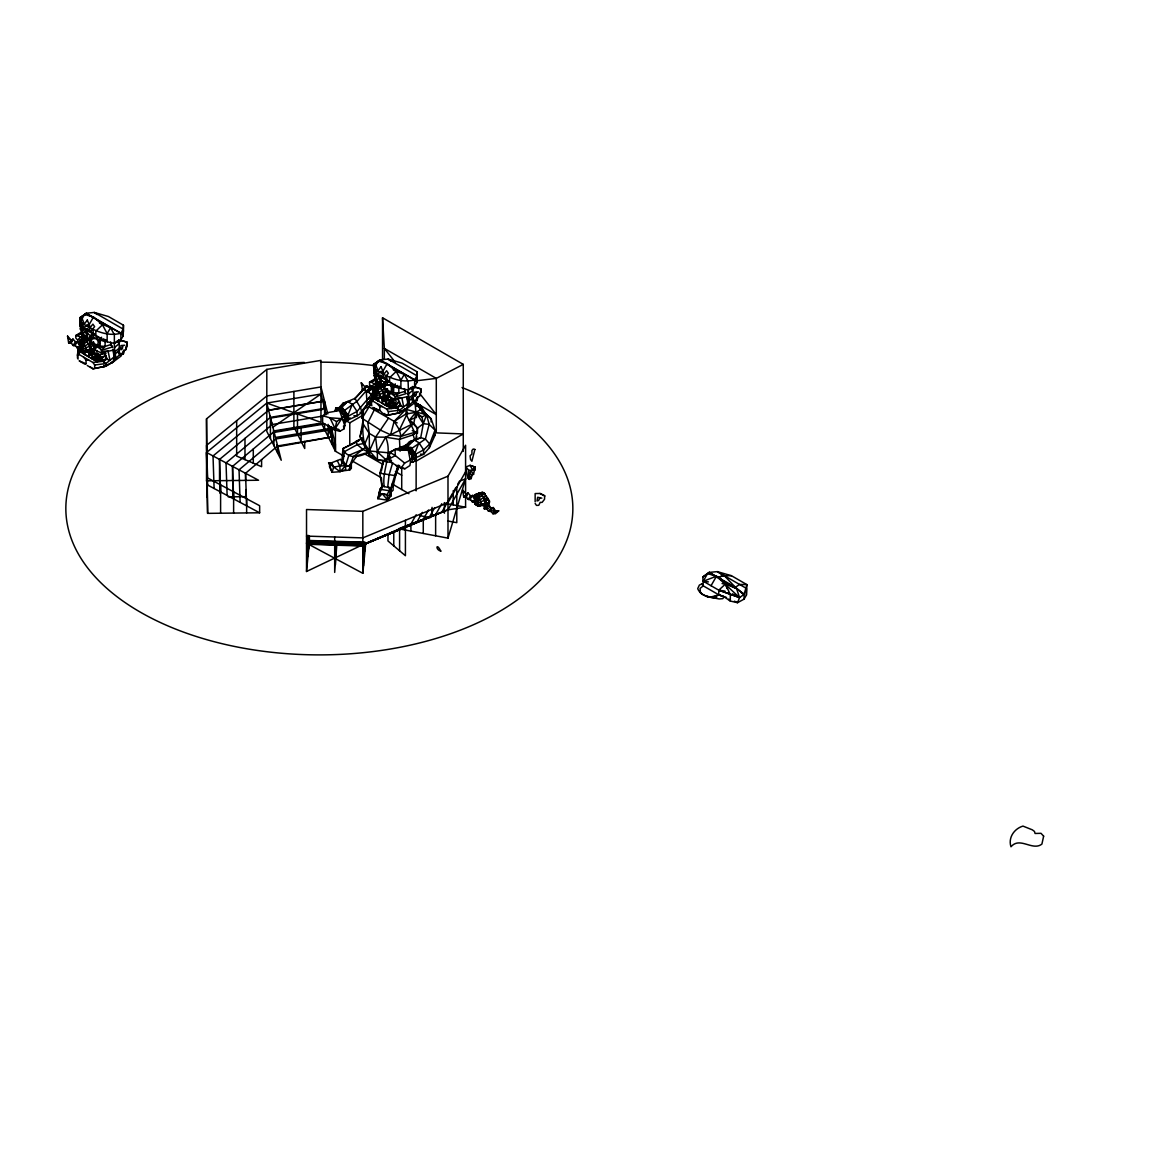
<?xml version="1.0" encoding="UTF-8"?>
<svg xmlns="http://www.w3.org/2000/svg" width="1166" height="1166" viewBox="0 0 1166 1166"><rect width="100%" height="100%" fill="white"/><g stroke="black" fill="none" stroke-linecap="round" stroke-linejoin="round"><path stroke-width="1.5" d="M123.465 325.212L123.202 335.823L120.856 333.214L86.371 313.771L79.813 317.808L80.279 326.699L107.155 341.798L114.355 343.416L120.9 339.933L123.202 335.823L123.465 325.212L108.423 316.525L94.315 312.459L86.24 313.217L79.813 317.808L80.279 326.699M97.142 314.499L94.315 312.459L123.217 329.147L120.856 333.214C106.558 337.222 92.129 329.672 80.294 322.093L84.491 314.426L93.484 317.021L102.491 324.833L107.155 333.593L107.155 341.798L105.698 339.568M112.461 346.783L110.726 344.626L110.668 341.973M114.355 343.416L114.355 334.744L110.581 327.748L99.489 323.099M344.028 456.197L335.414 451.227L335.414 430.269M417.209 371.837L416.932 382.448L414.6 379.839L380.116 360.396L373.557 364.433L374.009 373.324L400.9 388.424L408.1 390.042L414.63 386.558L416.932 382.448L417.209 371.837L402.153 363.151L388.059 359.084L379.985 359.842L373.557 364.433L374.009 373.324M390.872 361.125L388.059 359.084L416.962 375.773L414.6 379.839C400.302 383.847 385.873 376.297 374.038 368.718L378.221 361.052L387.229 363.646L396.236 371.458L400.9 380.218L400.9 388.424L399.428 386.194M404.413 388.599L405.506 392.534L404.471 391.251M89.913 341.172L89.913 339.845L87.392 338.388L82.48 339.845L79.9 344.32L79.638 349.742L84.987 354.624L97.623 361.926L79.696 351.578M383.658 387.797L383.658 386.471L381.136 385.013L376.224 386.471L373.63 390.945L373.382 396.367L376.356 398.583L383.352 397.533L385.931 398.976L386.281 396.44L383.22 392.111L385.64 390.275L388.205 393.889L387.899 396.017L386.675 396.294M484.969 495.084L484.969 493.757L482.447 492.3L477.535 493.757L474.941 498.232L474.693 503.654L477.666 505.869L484.662 504.82L487.242 506.263L487.592 503.727L484.531 499.398L486.951 497.561L489.516 501.176L489.21 503.304L487.986 503.581M92.901 342.09L93.892 342.95L93.601 341.944M322.632 415.737L329.905 417.792L335.108 428.636L336.653 421.626L344.364 416.218L339.525 410.549L327.879 412.575L322.632 415.737L322.603 422.762L328.899 426.45L338.912 429.511L339.787 431.303L343.912 428.942L344.815 425.692L344.364 416.218L345.806 412.589L342.308 407.779L335.735 407.983L335.371 411M731.417 575.698L724.13 575.742L717.323 571.631L709.234 572.389L702.821 576.981L703.273 585.871L700.066 588.407L700.445 592.882C705.401 596.992 713.271 598.566 718.883 594.864L723.926 596.7L730.31 601.058L737.539 602.691L744.068 599.135L746.415 595.112L746.91 584.632L731.417 575.698L717.323 571.631L746.444 588.422L746.415 595.112M744.068 599.135L744.083 594.339L746.91 584.632L739.623 584.414L735.382 587.285L728.692 584.982M95.831 335.677L95.845 331.071L102.491 324.833M389.575 382.302L389.59 377.697L396.236 371.458L404.325 374.359L408.1 381.355L408.77 401.046L407.444 401.162L406.817 396.615M711.508 596.89L718.766 594.806L718.781 590.185L725.485 584.006L736.577 588.641L744.083 594.339L739.565 597.604L737.539 602.691L734.391 601.146M307.941 542.846L307.97 535.252M347.818 545.12L364.171 545.644L364.215 544.172L423.273 519.278L428.549 510.008M364.871 544.93L364.987 543.72L410.913 524.015L416.189 514.745M94.431 348.488L91.895 343.649L89.476 345.486L92.537 349.815L92.187 352.351L90.715 352.686L88.878 351.112L85.439 351.636L89.607 350.908L92.187 352.351L94.431 348.488L92.522 351.272L89.84 349.727L81.882 351.039L79.638 349.742L79.9 344.32L82.48 339.845L87.392 338.388L87.246 329.832L94.446 333.986L90.569 335.589L87.654 333.899L86.415 330.561M384.226 486.703C381.544 469.883 393.044 454.099 385.64 437.192L411.729 424.337M465.584 471.793L447.992 502.721L362.83 537.89L306.527 536.098L307.256 535.675L307.154 544.26L363.442 546.052L363.5 544.595L435.632 514.541L441.797 503.712M308.801 540.441L308.728 541.636L308.786 540.456L365.089 542.248L364.943 543.75M306.862 542.409L306.906 541.607L306.862 543.065L363.194 544.77L441.812 512.165L452.364 493.612M306.935 542.277L306.877 543.05M307.576 542.001L307.635 541.184L363.938 542.977L363.879 544.449L429.452 516.917L434.729 507.633M307.649 541.855L307.591 542.686L307.649 541.184M363.151 544.216L363.224 544.085M381.238 384.94L380.99 376.458L388.176 380.612L384.314 382.215L381.399 380.524L380.145 377.186M81.416 342.731L80.279 340.647L78.632 341.784L79.827 345.894L77.466 341.492L75.163 342.352L73.094 345.486L70.878 342.644L68.663 342.964L67.541 336.114L71.898 341.07M382.39 385.742L386.835 391.368L384.649 393.408L383.454 392.723L375.612 396.425L373.382 395.128L377.813 385.8L379.329 386.106L382.433 390.056L383.585 396.353L383.381 397.519L376.356 398.583L373.382 396.367L373.63 390.945L376.224 386.471L381.136 385.013M375.146 389.357L374.009 387.272L372.377 388.409L373.805 392.84M483.715 493.029L488.146 498.654L485.96 500.695L484.765 500.01L476.923 503.712L474.693 502.415L479.124 493.087L480.64 493.393L483.744 497.343L484.896 503.639L484.692 504.805L477.666 505.869L474.693 503.654L474.941 498.232L477.535 493.757L482.447 492.3M476.457 496.643L475.32 494.559L473.688 495.696L475.116 500.127L472.522 495.404L470.219 496.264L468.134 499.398L465.934 496.556L466.225 494.049L468.062 493.014L471.749 497.11M79.798 346.929L79.9 344.32M373.543 393.554L373.688 394.604L373.63 390.945M412.414 456.926L410.199 460.104L404.631 463.077L395.347 455.585L394.997 449.376L408.275 450.236L415.694 460.599L412.414 456.926L412.196 462.348L415.694 460.599L416.189 455.615L411.102 447.496L404.894 446.695L403.188 450.178L394.997 449.376L390.114 452.495L388.322 459.36L392.388 463.106L401.119 468.091L404.937 468.747L409.907 465.569L410.607 461.066L412.196 462.348L415.694 460.599L415.023 453.763L411.102 447.496L410.17 448.152L404.894 446.695L405.141 448.006M486.295 495.856L477.36 501.569L475.13 500.287L475.713 497.124L478.031 496.847L480.363 499.806L481.062 505.388L479.153 505.942L475.436 504.572L474.941 498.232M364.186 545.63L364.171 544.595M273.806 430.808L273.762 431.697L273.748 430.575M331.494 436.944L331.333 435.486L331.275 436.303M307.882 542.788L308.057 540.864L364.666 542.569L364.594 544.041L417.093 521.654L422.369 512.37M363.923 542.992L363.909 544.347M364.652 542.569L364.637 543.939M372.26 395.055L371.998 398.437L367.115 404.515L366.226 390.741L357.277 401.046L344.116 410.724L341.973 411.962L338.359 409.878L334.744 411.321L335.371 410.126L340.501 408.639L347.628 401.541L354.916 398.378L363.981 388.584M535.15 501.817L535.15 493.553L540.018 493.466L544.682 495.652L544.537 499.267L542.103 502.386L540.179 502.357L538.794 505.301L536.506 505.417L535.15 503.479M307.328 542.642L307.343 541.286L363.646 543.079L363.617 544.522L363.646 543.094M308.334 542.132C308.174 539.231 309.092 543.269 306.527 543.181L362.83 573.308L365.716 543.312L306.527 571.5L306.527 509.527L362.83 511.335L447.992 476.165L465.584 445.237L465.584 493.043M364.346 544.026L364.36 542.671L364.244 544.449M341.769 462.538L342.95 448.589L358.807 440.631L342.95 448.589L344.378 451.708C350.806 459.856 361.212 456.052 368.908 452.262L362.874 449.42L357.306 444.64L355.849 441.418L361.431 438.882M83.573 336.42L82.771 335.458L83.398 336.726M377.216 383.366L376.516 382.084L377.318 383.046M400.113 451.213L399.457 439.393L400.987 436.361L412.05 424.905M119.894 353.079L121.424 354.77L123.392 353.925L124.048 350.31L125.739 349.756L126.03 346.419M413.624 399.705L415.154 401.395L417.122 400.55L417.792 396.936L419.469 396.367L419.76 393.044M415.868 457.67L423.608 454.332L429.38 447.642L429.7 444.027L435.02 430.123L431.143 418.783L412.298 401.002M90.073 340.924L90.409 337.368M307.97 549.419L308.436 544.668M306.527 571.5L309.121 544.507M364.156 545.309L364.273 544.143L364.273 558.31M123.392 353.925L123.771 350.252L121.424 354.77M417.122 400.55L417.515 396.877L415.154 401.395M471.589 474.868L471.21 478.556L469.242 479.401L467.712 477.696L465.861 466.954L470.073 465.351L475.072 467.085L473.556 474.373L471.866 474.941L470.131 473.411L470.729 470.452L475.072 470.248L474.693 466.691L472.536 469.854L470.073 465.351L475.072 467.085L473.994 469.388M387.71 487.228L389.021 475.189L392.68 462.683L383.41 461.27L379.839 473.236L382.025 486.703L377.799 498.684L387.739 500.214L390.887 495.885L390.872 488.015L393.117 486.033L398.204 465.249M307.897 542.496L308.086 540.922M391.849 487.169L390.858 488.015L390.887 495.885L382.186 493.67L377.799 498.684L380.058 489.297L382.302 486.178L390.872 488.015L393.117 486.033L393.117 490.259L390.872 492.227L387.739 500.214L382.186 493.67L378.819 494.02L380.058 489.297L382.302 486.178M340.574 407.969L345.806 412.589L347.614 419.775L344.961 422.69L347.614 419.775L348.182 415.125L342.308 407.779L335.735 407.983L339.525 410.549L344.815 425.692M77.422 358.108L78.413 347.628L77.422 355.047L78.064 359.143M371.75 400.055L372.158 394.254L371.152 401.672L371.808 405.768M86.269 336.945L85.41 339.904L80.279 340.647L81.707 340.997M119.18 339.947L119.355 350.893L113.7 354.537L112.956 349.144L113.423 350.062M412.91 386.573L413.085 397.519L408.77 401.046M342.833 462.815L344.378 451.708L357.306 444.64L363.224 443.634L365.22 447.584L353.371 456.678L349.727 465.788L349.727 470L339.947 471.224L345.646 469.869L345.646 465.657L348.838 455.338L362.874 449.42M422.005 412.079L426.552 414.732L423.331 423.71L417.486 428.199L415.781 439.946L420.722 437.687L425.371 439.043L429.7 444.027L423.608 449.872L412.166 456.023L412.166 459.564L413.668 459.083L413.668 455.323L409.762 449.318L405.855 447.059L401.308 449.755L405.855 447.059L409.485 448.458M115.026 354.42L114.253 343.387L117.533 340.778M386.077 461.182L377.449 459.972L369.782 455.542C360.6 442.366 362.874 424.293 363.442 409.149L371.167 399.326L368.383 403.669M408.727 401.017L407.983 390.012L411.277 387.404M81.197 347.016L85.584 339.481L89.709 346.098L90.904 346.783L93.091 344.742L89.913 339.845L87.1 340.924L81.197 347.016L81.853 342.702L84.083 339.175L88.66 338.65L88.66 340.443L92.668 343.445L99.212 345.5C101.69 340.239 93.892 335.75 89.884 338.825L89.316 337.193L94.023 334.467L101.063 339.612L100.043 340.938L96.297 338.81L98.367 336.799M383.658 386.471L380.845 387.549L374.927 393.642L375.598 389.327L377.857 390.639L379.81 394.516L379.752 398.102L377.842 398.655M484.969 493.757L482.156 494.836L476.238 500.928L476.909 496.614L479.153 497.911L476.923 504.951L484.896 503.639L487.563 505.184L489.487 502.386M70.762 342.658L71.17 340.151L73.021 339.102L76.694 343.198M363.136 420.081L360.075 436.638L363.224 443.634M97.667 345.223L98.265 341.857L96.516 338.431L91.662 338.971L91.371 342.002L82.305 347.672L80.075 346.375L81.853 342.702L84.098 343.999L86.065 347.891L86.007 351.476L82.626 351.957L81.882 349.8L84.112 344.014L82.99 342.935L80.658 343.212L79.638 348.503L81.882 349.8L89.709 346.098L89.17 354.872L91.342 354.464L93.717 350.879L96.02 354.391L93.397 357.204L91.342 354.464M481.062 505.388L481.121 501.803M87.246 365.526L92.93 368.806L105.946 366.182L113.335 361.883L113.962 354.493M383.439 413.566L386.675 415.431L399.69 412.808L407.08 408.508L407.706 401.119M471.866 474.941L471.21 478.556L468.834 474.402L468.732 470.204L465.861 466.954M86.065 347.891L86.007 351.476L82.626 351.957M384.984 388.57L376.05 394.283L373.82 393L374.403 389.838L375.598 389.327L377.842 390.625L375.612 397.664L383.585 396.353L386.252 397.897L388.176 395.099M379.752 398.102L379.81 394.516M77.422 355.047L79.157 354.522L80.192 348.955M371.152 401.672L372.901 401.148L373.922 395.58M80.643 327.107L80.279 328.987L81.926 330.167L81.678 334.759L84.141 338.125L87.392 339.714M92.056 335.079L91.516 337.892L92.901 338.373M385.8 381.705L385.261 384.518L383.046 385.057L383.046 383.818L387.753 381.093L394.808 386.238L393.787 387.564L391.178 385.392L385.261 384.518L390.26 385.057L391.295 386.208L391.412 391.834L388.497 391.222L385.101 388.628L384.663 386.354L386.646 384.999M397.664 411.89L397.664 413.303L404.923 408.96L405.928 409.353L406.132 414.061L414.324 431.77L417.486 433.344L417.486 428.199L413.77 423.462L415.941 412.312L414.994 402.547L405.783 409.455M329.891 428.418L330.109 429.919L329.891 428.418L275.715 437.439L275.672 438.256M330.109 429.919L275.934 438.941L275.715 437.439M416.131 440.15L416.816 436.74M94.023 334.467L93.353 337.746L94.723 338.155M122.911 345.836L122.313 348.78L121.016 349.771L120.914 345.573L124.718 345.223M387.753 381.093L387.097 384.372L388.453 384.78M416.656 392.461L416.058 395.405L414.761 396.396L414.644 392.199L418.463 391.849M381.384 471.035L383.41 461.27L387.884 457.874M82.188 332.019L82.582 330.444M375.933 378.644L376.327 377.055M412.283 430.618L415.3 432.163L400.987 436.361L390.581 434.772L394.152 421.349L405.943 409.368L426.552 414.732L429.175 424.351L425.371 439.043L410.694 449.158M465.584 496.585L465.584 507.21L447.992 509.804L398.553 528.766L447.992 538.138L465.584 478.876L459.404 481.237L457.64 484.342M349.13 468.703L349.727 470L351.345 468.368L351.345 463.587L349.727 465.788L345.646 465.657L342.41 463.15L340.603 459.244L331.683 462.756L329.424 466.546L332.091 472.288L328.608 462.727L331.683 462.756L333.68 467.056L332.091 472.288L340.166 471.705L345.646 465.657L349.727 465.788L356.359 456.751M99.606 346.025L96.443 346.477L95.685 348.94L94.548 348.765L94.621 344.276L89.913 342.702L99.518 348.24L101.486 350.354L101.486 352.832L95.554 350.485M393.35 392.636L390.187 393.102L389.415 395.551L388.293 395.391L388.351 390.901M370.773 401.57L363.442 409.149L361.868 413.784L362.058 418.317L380.539 430.167L390.581 434.772M467.712 477.696L470.131 473.411M398.043 465.321L390.887 488.073L393.146 486.105M125.739 349.756L127.254 345.617L126.875 342.061L122.255 340.72L118.043 342.323M419.469 396.367L420.999 392.242L420.62 388.686L416 387.345L411.787 388.948M338.096 408.727L342.921 403.29L347.628 401.541L352.336 404.267L347.104 417.224L345.588 417.588L343.183 416.204M414.309 454.784L418.9 442.701L414.192 439.976L409.499 441.725L401.308 449.755M103.92 365.264L103.92 366.678L113.335 361.883L115.507 356.271M407.08 408.508L404.923 408.96L407.08 408.508L409.251 402.897M381.049 472.667L379.839 473.236L394.502 475.509L395.711 474.926L399.574 465.482M374.286 409.878L367.815 422.821L369.243 433.402L364.594 444.508L369.782 455.542L373.105 455.964M387.739 500.214L387.01 494.705L390.872 488.015M374.927 393.642L379.329 386.106L382.39 385.276L382.39 387.068M476.238 500.928L480.64 493.393L483.715 492.562L483.715 494.355M388.555 418.128L375.612 437.075L369.462 450.98L369.782 455.542M429.38 447.642L435.02 435.253L435.02 430.123L429.175 424.351L423.331 423.71L415.941 412.312L406.132 414.061M400.987 436.361L399.413 429.919L407.561 412.983L405.943 409.368M376.05 394.283L377.857 390.639M477.36 501.569L479.168 497.926M539.771 498.115L538.59 500.491L536.987 500.957L537.657 497.27L541.84 498.144M395.711 472.696L398.714 466.837M268.559 408.639L268.442 409.645M715.516 576.485L709.365 572.943L707.485 573.599L703.287 581.266L718.781 590.185L739.565 597.604L736.577 588.641L718.591 578.263M416.728 431.741L413.158 434.845L399.457 439.393L385.64 437.192L377.318 451.869L377.449 459.972L384.343 460.439M71.476 341.813L70.864 342.877L68.663 342.964L71.17 340.151M365.206 388.438L364.594 389.502L362.407 389.59L361.271 382.74L365.643 387.695M362.058 418.317L371.765 402.387M454.128 490.522L455.891 487.432M465.584 478.876L447.992 509.804L362.83 544.974L306.527 543.181M466.517 495.725L465.904 496.789L463.718 496.876L462.581 490.026L466.954 494.982M88.048 326.553L93.484 317.021M381.778 373.178L387.229 363.646M711.041 585.726L716.492 576.193L721.667 580.041M81.124 331.348L82.334 329.22M374.854 377.973L376.079 375.846M107.155 333.593L110.581 327.748M400.9 380.218L404.325 374.359M70.878 342.644L73.021 339.102L72.117 340.661L68.896 338.883L67.541 336.114M103.789 338.825L105.115 341.638L105.115 346.419L99.926 346.04L99.926 339.976L101.588 337.251M397.533 385.45L398.845 388.263L398.845 393.044L393.671 392.665L393.671 386.602L395.332 383.876M75.44 345.967L73.094 345.486L75.134 345.107L77.466 341.492M368.879 391.732L371.211 388.118L373.718 392.796L371.05 394.647L368.879 391.732L366.824 392.111L364.623 389.269L364.914 386.762L366.751 385.727L370.438 389.823M470.496 499.864L468.134 499.398L470.19 499.019L472.522 495.404M385.086 401.089L387.462 397.504L389.765 401.017L387.127 403.83L385.086 401.089L382.914 401.498L382.608 397.737L383.585 396.353L379.912 397.227M335.108 428.636L341.755 418.638L329.905 417.792L336.653 421.626M391.543 460.337L388.322 459.36L390.231 456.518M367.334 404.383L361.795 412.575L357.029 415.898L345.588 421.13L343.183 419.745M89.767 354.77L93.717 350.879L94.49 353.473L96.02 354.391L98.163 353.619L99.999 356.781L103.643 356.971L100.32 359.886L97.813 359.784L95.597 356.913L93.397 357.204L95.729 357.671M350.033 417.763L345.588 421.13L345.588 417.588L357.029 411.438L371.371 394.851M383.512 401.381L387.462 397.504L388.234 400.098L389.765 401.017L391.907 400.244L393.744 403.407L397.387 403.596L394.064 406.511L391.557 406.409L389.342 403.538L387.127 403.83L389.473 404.296M484.823 508.668L488.773 504.791L491.075 508.303L488.437 511.116L486.397 508.376L484.225 508.784L483.919 505.024L484.896 503.639L481.223 504.514M401.119 468.091L404.631 463.077M82.086 335.75L78.574 339.058L79.696 340.195L84.885 338.65L82.057 335.721L81.853 329.818M81.999 323.069L81.474 327.427A20.23 11.675 60 0 1 93.557 334.409L92.828 328.943M375.744 369.695L375.204 374.053A20.23 11.675 60 0 1 387.287 381.034L386.573 375.569M80.075 346.375L81.868 342.717M82.305 347.672L84.098 343.999M373.82 393L375.612 389.342M475.13 500.287L476.923 496.629M95.729 357.073L99.999 356.781L97.813 359.784L103.643 356.971M389.459 403.698L393.744 403.407L391.557 406.409L397.387 403.596M498.698 510.883L492.868 513.696L495.375 513.798L498.698 510.883L495.054 510.693L492.868 513.696L490.653 510.825L488.437 511.116L490.784 511.582M338.359 409.878L339.291 408.625L343.198 410.884L347.104 416.889L347.104 420.649L344.495 420.518M363.442 409.149L368.689 406.657L370.875 403.728M489.516 501.176L487.592 503.727L484.837 502.138M95.597 356.913L98.163 353.619L99.285 356.883M389.342 403.538L391.907 400.244L393.744 403.407M490.653 510.825L493.218 507.531L495.054 510.693L493.218 507.531L491.075 508.303L489.545 507.385L488.773 504.791L486.397 508.376L488.467 508.391L484.225 508.784L486.251 506.569L483.919 505.024L480.479 505.548M414.644 439.874L413.158 434.845L415.3 432.163M328.608 462.727L333.68 467.056L339.831 466.065L342.41 463.15M362.407 389.59L366.751 385.727L364.623 389.269L362.407 389.59L365.497 389.517M463.718 496.876L468.062 493.014L465.934 496.556L463.718 496.876L466.808 496.803M82.407 331.086L84.55 328.71L82.145 326.874L80.775 329.308L84.754 335.75L87.159 337.193L84.55 328.71M376.152 377.697L378.294 375.335L375.875 373.499L374.519 375.933L378.498 382.375L380.903 383.818L378.294 375.335M105.115 346.419L101.486 350.354L112.577 346.914L110.668 344.582M398.845 393.044L395.23 396.979L395.23 399.457L387.535 396.09M354.799 398.903L362.859 390.348M724.99 591.118L718.781 590.185L739.565 597.604L716.492 576.193L707.485 573.599L705.59 575.567L709.234 572.389L735.382 587.285L744.083 594.339L741.051 592.43M407.08 447.074L414.192 439.976L420.722 437.687L423.331 423.71L421.961 416.962L415.941 412.312L409.441 420.051L417.486 428.199M413.158 434.845L415.723 432.338M392.097 383.425L390.042 385.436L393.787 387.564M115.347 358.618L119.355 355.018L119.355 351.724M407.75 406.438L413.099 401.643L413.099 398.349M404.923 448.312L408.552 450.397L409.762 449.318M245.545 480.377L245.545 473.294L277.625 445.951L331.8 436.929L328.185 429.7M275.876 438.897L239.045 469.825L240.123 502.371M232.544 480.523L232.544 466.356L274.025 431.653L323.113 423.477M432.688 437.206L435.02 435.253M219.529 480.669L219.529 459.419L270.41 417.355L324.585 408.319L324.585 401.235M327.792 413.959L320.971 386.937L266.81 395.974L206.528 445.397L207.606 477.943L259.639 505.709L259.639 512.792L207.606 485.027L206.528 480.815L206.528 418.842L266.81 369.403L320.971 360.381L320.971 422.354L297.272 413.915M114.297 347.672L118.611 344.145L118.611 339.889M115.521 351.214L119.836 347.687M408.042 394.297L412.356 390.77L412.356 386.514M409.251 397.839L413.58 394.312M83.427 332.995L85.643 331.202M377.172 379.62L379.387 377.828M79.157 354.522L92.93 362.48L94.665 365.002L105.946 363.53L102.127 360.469L102.127 356.927L106.004 355.484M383.92 413.405L386.675 415.431L399.676 412.822L399.69 410.155L395.872 407.094L395.872 403.553L399.749 402.095M338.227 409.018L347.628 401.541M414.192 439.976L401.949 448.895M83.544 335.371L80.862 337.484L83.136 339.743L83.136 341.186M377.274 381.996L372.304 385.684L373.441 386.82L378.629 385.276L375.802 382.346L375.598 376.443M114.253 356.854L105.946 363.53L105.946 366.197L92.93 368.806L90.176 366.78M407.998 403.48L399.69 410.155L388.409 411.627L386.675 409.091L372.901 401.148M702.821 576.981L707.485 573.599M82.597 316.394L86.24 313.217L120.856 333.214L120.9 339.933M376.341 363.02L379.985 359.842L414.6 379.839L414.63 386.558M83.282 340.268L78.632 341.784L81.387 343.372M377.026 386.893L372.377 388.409L375.131 389.998M482.447 493.626L481.121 492.854L473.688 495.696L476.442 497.284M272.509 427.456L293.89 412.706L293.89 391.455M295.319 411.715L320.971 394.021L324.585 408.319M82.684 331.29L75.819 335.531L77.801 335.706L81.853 332.995L75.819 335.531L75.819 338.009L77.918 340.312M376.429 377.915L369.564 382.156L371.546 382.331L375.598 379.62L369.564 382.156L369.564 384.634L371.663 386.937M367.669 389.765L372.027 386.864M367.436 389.954L371.079 387.578M407.561 412.983L394.152 421.349L368.689 406.657M79.813 317.808L86.371 313.771M373.557 364.433L380.116 360.396M345.457 420.343L349.771 422.835L362.334 415.577M362.334 438.008L349.771 445.266L349.771 422.835M431.143 421.917L431.143 418.783L420.766 409.528L415.941 412.312L416.451 417.617M89.316 338.431L90.598 339.568L91.662 338.971M383.046 385.057L384.343 386.194L385.407 385.596M388.322 459.36L395.347 455.585L390.114 452.495M463.266 451.402L463.266 364.375L436.288 378.382L417.239 380.67M702.821 585.186L701.728 583.904L699.352 585.113L697.691 588.67C700.591 595.986 709.846 597.706 716.901 597.998M410.257 443.255L387.986 452.758L369.462 450.98L360.075 436.638L363.486 424.395L369.243 433.402L375.612 437.075L385.64 437.192M426.552 414.732L421.961 416.962L418.958 415.548M386.646 388.715L387.797 389.298L386.937 389.269M339.758 408.887L342.308 407.779M106.004 353.619L98.031 354.61L93.309 353.458M90.569 335.589L93.892 334.234M384.314 382.215L387.622 380.859M414.848 417.894L409.441 420.051L413.77 423.462M716.492 576.193L703.287 581.266L708.418 581.892M381.617 398.845L382.404 403.378C387.68 407.036 394.953 408.625 400.74 405.2L398.787 400.944M371.211 388.118L368.908 388.978L366.824 392.111L369.185 392.578M393.131 399.326L396.251 398.233M86.051 363.748L84.841 364.142L79.157 360.862L86.051 363.748L86.051 360.032L83.442 357M99.518 348.24L110.712 344.611M385.742 390.537L393.248 394.866L404.558 391.455M76.708 347.235L79.988 346.171L77.306 348.036L75.134 345.107M370.453 393.846L373.718 392.796M471.764 501.132L475.028 500.083L472.361 501.934L470.19 499.019M344.495 420.766L347.614 419.775M406.307 393.54L395.23 396.979L393.248 394.866M717.192 577.593L724.13 575.479L735.382 587.285M342.921 403.29L350.587 401.031M717.994 577.287L724.13 575.479M479.226 494.18L475.32 494.559L479.27 493.524M88.004 351.36L84.098 352.03M380.845 398.247L383.381 397.519L379.169 398.262L380.83 398.247L380.83 396.702M482.156 504.004L482.156 505.534L483.059 505.272M482.156 505.534L484.692 504.805L484.429 506.059M353.371 456.678L368.908 452.262M409.499 441.725L414.207 440.384M101.486 352.832L113.408 350.062L113.772 353.006M91.677 354.522L92.347 358.88L102.127 360.469L106.864 359.215M395.23 399.457L407.153 396.688L407.517 399.632M385.421 401.148L386.077 405.506L395.872 407.094L400.608 405.841M268.457 408.843L268.763 410.315L322.88 401.308L322.676 399.807L322.72 401.046M270.133 416.262L270.162 417.399L270.206 416.51M272.159 424.366L272.115 423.127L272.057 423.943M366.751 386.952L371.663 385.742M86.167 350.602L89.84 349.727L89.374 352.147M101.063 339.612L98.585 340.195L100.043 340.938M394.808 386.238L392.33 386.82L393.248 391.455L391.412 391.834M92.93 349.669L94.169 349.392M385.931 398.976L384.445 399.311L382.608 397.737L379.169 398.262M487.242 506.263L485.756 506.598L483.919 505.024M396.863 401.104L387.054 400.084M113.335 361.883L111.193 362.334L112.038 362.83L121.089 356.024L117.635 351.884M85.439 351.636L89.651 350.893L87.1 351.622L87.086 350.077M367.334 399.253L371.998 398.437L369.36 397.825M320.971 394.021L266.81 403.057L206.528 452.481L207.606 513.361L259.639 512.792M322.778 401.177L268.603 410.199L213.028 455.95L214.107 488.496M323.026 409.353L270.599 418.098L270.672 417.341L270.774 418.711M322.895 416.058L272.217 424.497L226.029 462.887L227.122 495.433M275.249 430.72L318.93 423.447M324.891 423.943L274.214 432.397L274.272 431.639L274.345 432.907M279.563 446.418L332.062 436.929L332.106 438.168M80.643 347.555L77.306 348.036L80.716 348.721M374.388 394.181L371.05 394.647L374.461 395.347M475.699 501.467L472.361 501.934L475.772 502.633M102.258 361.402L107.01 358.574L105.042 354.318M395.988 408.027L400.74 405.2L397.664 407.809L386.675 409.091M97.871 357.058L99.999 356.781M87.887 350.587L89.432 351.476M87.887 352.219L89.432 353.123M381.617 397.212L384.94 399.282L382.914 401.498L387.156 401.104M382.404 399.836L383.177 399.749M92.93 362.48L103.905 361.198L107.01 358.574L102.127 360.44L103.92 361.183L103.92 362.364M416.451 406.074L420.693 405.622L425.43 413.405L420.299 409.208M118.291 350.995L119.355 350.893M412.035 397.621L413.085 397.519M337.251 460.512L339.831 466.065L345.646 465.657L343.868 461.809M490.769 510.985L495.054 510.693M335.371 410.126L336.887 410.082M68.663 342.964L71.753 342.891M86.051 360.032L88.645 359.988M377.186 403.625L379.781 406.642L382.375 406.613M206.528 480.815L258.56 480.246L206.528 452.481L207.606 485.027M228.201 496.862L246.084 496.658L246.084 489.574M105.406 351.068L108.074 351.083L109.968 360.148L106.368 359.201L104.066 351.053M399.136 397.693L401.804 397.708L403.698 406.774L400.113 405.826L397.81 397.679M403.188 450.178L408.275 450.236L415.023 453.763L416.189 455.615M349.756 465.846L347.249 465.773M311.497 543.954L333.287 544.653M93.411 354.479L89.17 354.872L91.196 352.657L88.878 351.112L89.607 350.908L86.007 351.476L84.098 350.368M80.381 350.66L81.868 350.733M374.126 397.285L375.612 397.358M353.896 415.723L357.029 415.898L357.029 411.438L352.336 404.267M420.474 454.157L423.608 454.332L423.608 449.872L418.9 442.701M98.031 356.257L102.127 356.927M391.776 402.882L395.872 403.553M87.159 335.954L84.754 335.75L87.159 337.193M380.903 382.579L378.498 382.375L380.903 383.818M708.709 596.715L706.844 596.555L719.16 598.96L722.847 598.654L723.926 596.7L718.766 594.806L703.273 585.871L701.728 583.904M722.075 583.583L725.485 584.006L730.31 594.689L730.31 601.058L728.837 599.062M468.732 470.204L470.729 470.452L473.556 474.373M360.032 412.327L361.795 412.575L360.717 408.158L354.916 398.378M96.443 346.477L94.184 346.127L94.184 347.57M390.187 393.102L387.928 392.753L388.191 394.749M380.058 489.297L389.677 490.784L390.887 495.885L390.085 495.769M379.548 493.539L387.01 494.705M378.819 494.02L379.635 494.151M92.347 358.88L102.127 360.469M444.392 503.187L465.584 507.21M419.702 515.634L430.298 517.646M447.963 520.998L456.795 522.674L456.795 487.257M82.655 329.73L80.279 328.987L81.926 330.167M375.437 387.622L374.009 387.272L379.154 386.529L379.81 385.567L381.136 386.34M339.787 431.303L333.301 429.54L329.672 426.377M386.077 395.697L389.138 396.644M92.347 349.071L95.408 350.019M393.671 386.602L398.845 388.263M99.926 339.976L105.115 341.638M389.677 391.339L393.671 392.665M95.933 344.713L99.926 346.04M396.134 465.817L404.937 468.747M416 387.345L420.999 389.08M122.255 340.72L127.254 342.454M718.766 594.806L726.549 597.517M293.89 412.706L266.81 403.057L281.239 460.249L266.81 431.376L266.81 369.403M400.506 446.651L405.331 448.473M395.872 407.065L397.664 407.809L397.664 408.989M382.302 380.903L381.399 380.524L380.801 375.292M374.942 376.02L374.024 375.612L374.388 373.732L375.656 376.793L375.408 381.384L379.037 385.611L379.591 382.113L380.189 383.716M397.183 422.894L394.152 421.349L399.413 429.919M723.649 581.965L726.884 583.627M730.12 585.303L736.577 588.641M732.394 593.829L739.565 597.604M420.372 405.433L414.994 402.547L415.97 404.894M420.693 405.622L414.994 402.547L426.96 415.898L422.792 412.545M540.018 493.466L544.77 496.06M382.55 360.425L382.55 317.779L463.266 364.375M393.234 369.724L396.236 371.458M412.633 400.958L436.288 414.615L420.051 393.919M377.813 385.8L380.83 387.535L380.845 389.138M371.546 382.331L378.556 386.383M376.866 387.36L376.603 388.059M387.928 393.729L386.281 396.44L383.527 394.851M377.842 391.82L379.052 392.519M372.406 389.896L375.073 391.441M392.213 401.439L396.498 403.917M378.717 397.708L378.717 401.25L373.441 398.204L391.368 408.552M382.375 412.953L379.781 410.374L372.901 407.488L378.571 410.767L379.781 410.374L379.781 406.642M341.711 409.324L344.116 410.724L347.745 416.349L347.745 419.891M479.124 493.087L482.156 494.836L482.156 496.425M487.199 499.296L489.079 500.389M476.923 497.824L478.031 498.465L478.031 496.847M479.153 499.106L480.363 499.806M473.717 497.182L476.384 498.727M363.938 453.443L382.827 464.36M395.42 471.618L401.716 475.262M353.05 461.415L381.238 477.681M392.184 484.007L408.931 493.67M88.66 339.117L89.913 339.845M77.801 335.706L87.086 340.909L87.1 342.512M83.136 340.734L82.873 341.434M94.184 347.104L92.537 349.815L89.797 348.226M84.098 345.194L85.307 345.894M78.661 343.27L81.328 344.815M99.066 355.353L102.098 357.087M392.796 402.838L396.032 404.777M494.107 510.125L497.343 512.063M99.052 356.228L102.287 358.166M709.234 572.389L713.781 575.261M414.324 431.77L416.67 433.286M719.437 578.234L722.337 580.129M383.177 398.116L383.118 398.772M333.68 467.056L340.166 471.705L339.831 466.065M277.362 444.873L277.625 453.035M385.407 459.244L377.318 451.869L375.612 437.075M384.343 386.194L383.046 383.818M394.953 474.154L395.711 474.926M90.598 339.568L89.316 337.193M345.806 412.589L348.182 415.125M376.268 398.612L378.717 401.25M377.449 459.972L369.462 450.98L369.243 433.402M410.17 448.152L415.023 453.763M395.157 362.174L384.328 348.386L382.55 317.779M700.052 591.745L701.276 593.377M728.823 592.605L730.31 594.689M418.259 405.885L420.766 409.528M408.552 450.397L412.166 456.023M341.973 411.962L345.588 417.588M277.989 447.321L277.887 445.951L277.814 446.709M411.365 398.495L413.099 401.643M322.414 425.24L328.185 436.784L328.185 424.38M328.914 438.227L335.414 451.227L335.414 444.144L330.998 426.669M294.604 428.316L301.105 441.302L301.105 428.899M301.834 442.745L304.72 448.516L304.72 441.433M273.456 430.516L274.025 445.82M462.581 490.026L463.937 492.795M361.271 382.74L362.626 385.509M350.121 465.715L351.345 468.368M324.891 409.558L324.833 408.319L324.775 409.135M324.163 408.115L324.119 406.876L324.061 407.677M725.485 584.006L727.045 588.538M99.708 358.108L100.32 359.886M324.775 409.062L326.203 414.717M328.943 425.605L335.414 451.227M375.933 381.122L376.268 382.579M82.188 334.496L82.524 335.954M408.275 450.236L410.199 460.104M389.065 487.213L389.677 490.784M277.421 445.12L277.377 446.01L277.056 444.844M474.853 500.841L474.999 501.89M343.518 425.867L343.912 428.942M363.442 546.023L363.515 544.639L363.544 565.802M307.358 541.286L307.226 542.948M87.056 328.666L87.654 333.899M420.62 388.686L420.999 392.242M126.875 342.061L127.254 345.617M416.962 375.773L417.195 377.973M123.217 329.147L123.45 331.348M381.763 484.284L381.763 488.496M468.834 474.402L469.242 479.401M381.413 477.681L381.894 484.356M487.155 498.071L487.213 499.85M245.545 473.294L246.638 505.855M232.544 466.356L233.623 498.902M219.529 459.419L220.607 491.965M206.528 418.842L207.606 513.361M409.179 400.025L409.31 405.389M115.434 353.4L115.565 358.764M453.224 490.697L453.224 504.863M447.992 476.165L447.992 538.138M444.435 502.619L444.435 513.244M435.632 514.541L435.632 535.792M432.061 507.356L432.061 516.217M423.273 519.278L423.273 533.445M416.131 490.842L416.131 461.153L463.266 433.941L436.288 432.877L436.288 378.382L384.328 348.386L384.328 359.259M410.913 524.015L410.913 531.098M405.418 520.313L405.418 555.716L387.957 540.951L387.957 533.868M401.716 468.353L401.716 489.516M399.588 529.553L399.588 550.804M393.773 531.711L393.773 545.877M390.668 397.125L390.668 400.652M390.668 403.378L390.668 406.919M388.409 411.627L388.409 414.702M376.866 387.812L376.866 386.369L374.607 384.11L375.831 382.375L375.802 376.283M376.72 389.561L376.72 391.178M364.987 543.72L364.987 550.804M362.83 511.335L362.83 573.308M336.843 544.595L334.686 572.404L334.686 536.987M336.129 545.018L336.129 557.406M335.4 545.426L335.4 564.912M331.8 429.846L331.8 444.013M324.585 410.082L324.585 415.402M324.585 424.264L324.585 429.569M309.413 536.185L309.413 541.505M308.699 536.608L308.699 541.913M308.699 543.691L308.699 548.997M307.97 544.114L307.97 556.503M307.256 544.522L307.256 564.009M297.49 412.822L297.505 434.087M293.89 414.469L293.89 426.873M270.41 417.341L270.41 438.605M261.592 459.623L261.592 466.706L236.669 456.095L236.669 420.693M253.284 449.012L253.284 463.179M246.638 498.771L246.638 512.923M244.977 438.387L244.977 459.637M233.623 491.833L233.623 513.069M233.083 482.637L233.083 496.803M220.607 484.881L220.607 513.215M220.068 475.699L220.068 493.407M207.067 461.678L207.067 497.095M102.127 350.675L102.127 354.216M96.938 350.5L96.938 354.041M96.938 356.752L96.938 360.294M94.665 365.002L94.665 368.077M88.66 353.211L88.66 356.752M84.987 351.083L84.987 354.624M82.99 342.935L82.99 344.553M82.057 329.657L82.057 335.721M462.028 387.549A253.503 146.362 0 0 1 476.457 623.387A253.503 146.362 0 0 1 82.436 560.613A253.503 146.362 0 0 1 304.341 362.422M320.548 362.16A253.503 146.362 0 0 1 374.752 365.701M440.806 551.11C435.122 549.725 436.317 541.957 440.806 551.11M1043.643 836.153L1041.908 844.082C1032.551 851.399 1019.856 836.241 1010.98 846.793C1007.949 837.684 1014.26 828.662 1022.961 826.096L1032.318 829.828L1034.461 831.431L1035.073 833.471L1041.005 833.311L1043.643 836.153M384.168 384.008L383.905 387.593L384.139 383.993M474.883 449.449L471.895 461.24L470.568 459.593L470.087 455.804L471.924 454.04L471.924 450.499L473.207 449.027L474.883 449.449M87.319 320.038L84.375 324.031L81.722 317.677L80.017 318.231L83.879 327.661L87.319 324.614L90.744 331.625L94.606 326.655L92.916 324.133L90.263 327.427L87.319 320.038M381.049 366.663L378.119 370.657L375.467 364.302L373.761 364.856L377.624 374.286L381.049 371.225L384.489 378.25L388.351 373.28L386.646 370.759L383.993 374.053L381.049 366.663M376.385 376.356L374.024 375.612L376.385 376.356"/></g></svg>
